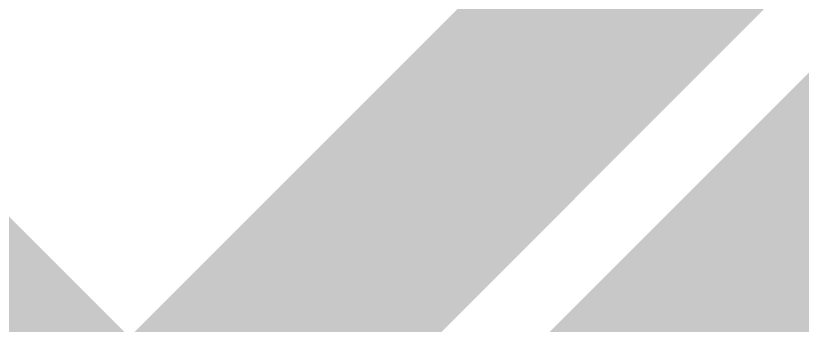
# Model space of a CAD drawing. Header units: metres. Extents: x 1422408 to 2267498, y 3894 to 80428.
# Drawn here: x 2267095.1 to 2267259.6, y 4214.5 to 4279.2 of the extents above; entities that cross this region are included whole.
import ezdxf

# ---------------------------------------------------------------- set-up
doc = ezdxf.new("R2010")
doc.units = ezdxf.units.M
doc.header["$LTSCALE"] = 3.5
doc.header["$MEASUREMENT"] = 0
doc.layers.get('0').update_dxf_attribs({"linetype": 'CONTINUOUS'})
doc.layers.add('WALL', color=125, linetype='CONTINUOUS')
doc.styles.add('USA TEXT', font='GOTHIC.TTF')
doc.dimstyles.new('1-100-ED', dxfattribs={"dimtxt": 350, "dimasz": 100, "dimexe": 0.18, "dimexo": 0.0625, "dimgap": 25, "dimtad": 1, "dimdec": 0, "dimzin": 0, "dimdsep": 46, "dimtxsty": 'USA TEXT', "dimblk": 'ARCHTICK', "dimcen": 0.1, "dimclrd": 252, "dimclre": 9, "dimclrt": 3, "dimadec": 0, "dimazin": 0, "dimtfac": 1, "dimtdec": 0, "dimtofl": 0, "dimtmove": 2, "dimatfit": 3, "dimldrblk": 'ARCHTICK', "dimfxl": 0.18, "dimtolj": 1, "dimtzin": 0, "dimarcsym": 0})

# ---------------------------------------------------------------- blocks, each defined once
blk = doc.blocks.new('_ArchTick')
at = {"color": 0, "linetype": 'ByBlock', "const_width": 0.15}
blk.add_lwpolyline([(-0.5, -0.5), (0.5, 0.5)], dxfattribs=at)

msp = doc.modelspace()

# ---------------------------------------------------------------- leaders
at = {"layer": 'WALL'}
for points in [[(2267145.20554, 4153.13629), (2267145.20554, 4154.63629)], [(2267064.89198, 4152.23629), (2267064.89198, 4153.73629)], [(2267146.94933, 4152.23629), (2267146.94933, 4153.73629)], [(2267113.14364, 4174.47601), (2267114.64364, 4174.47601)], [(2267112.24364, 4173.03222), (2267113.74364, 4173.03222)], [(2267216.99082, 4172.15213), (2267213.3186, 4172.15213)], [(2267197.61548, 4172.15213), (2267201.2877, 4172.15213)]]:
    msp.add_leader(points, dimstyle='1-100-ED', override={"dimtxt": 300, "dimasz": 300, "dimgap": 50, "dimtad": 0, "dimpost": ' mm'}, dxfattribs=at)

doc.saveas('drawing.dxf')
